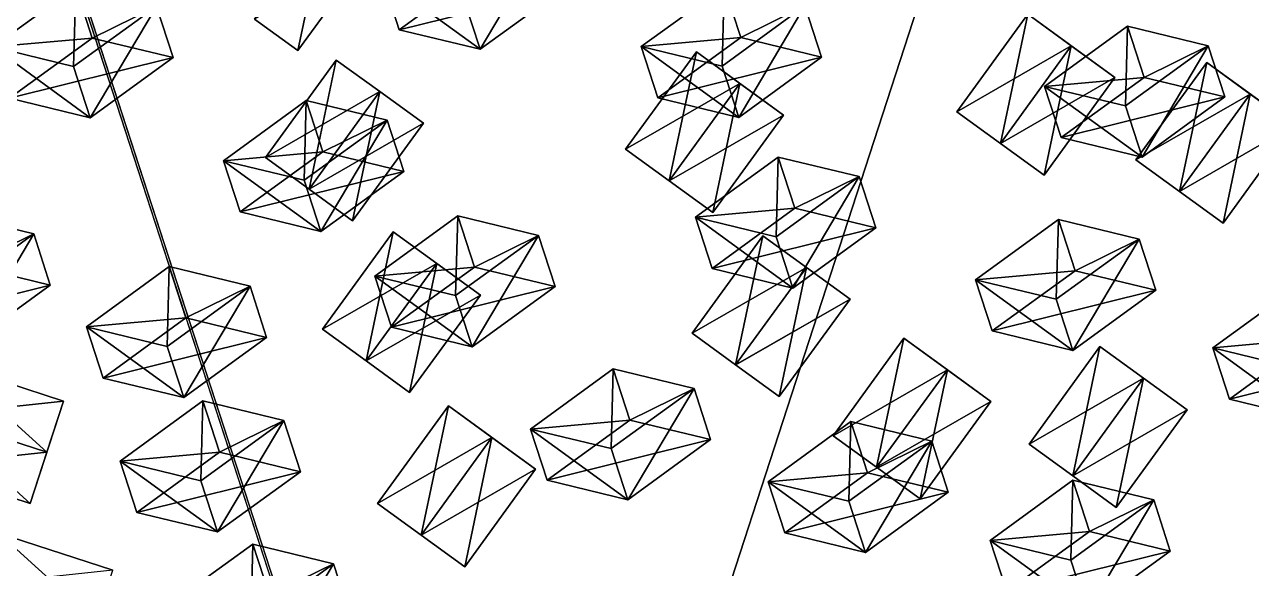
# Model space of a CAD drawing. Header units: metres. Extents: x -324 to 324, y -310 to 311.
# Drawn here: x 60.4 to 162.3, y -248.3 to -203.2 of the extents above; entities that cross this region are included whole.
import ezdxf

# ---------------------------------------------------------------- set-up
doc = ezdxf.new("R2010")
doc.units = ezdxf.units.M

msp = doc.modelspace()

# ---------------------------------------------------------------- linework, layer by layer
for p, q in [((61.75289, -190.36646, -1261.8992), (99.94637, -307.9328, -1061.904)), ((100.13975, -307.86996, -1061.9042), (61.935287, -190.30716, -1261.8993))]:
    msp.add_line(p, q)
for points in [[(-100.0555, -307.9384, -938.3003), (-161.85385, -117.712006, -1261.8993), (61.75289, -190.36646, -1261.8992), (61.75299, -190.36635, -1261.899)], [(161.85379, -117.71214, -738.10077), (-61.75302, -190.36641, -738.10077), (-99.94661, -307.93274, -938.09595), (-99.94651, -307.93265, -938.0958)], [(161.85379, -117.71214, -738.10077), (-99.94661, -307.93274, -938.09595), (100.05529, -307.93845, -1061.6997), (100.05539, -307.93835, -1061.6996)], [(161.85379, -117.71214, -738.10077), (100.05529, -307.93845, -1061.6997), (261.8568, -190.37567, -938.0959), (261.8569, -190.37556, -938.09576)], [(-100.0555, -307.9384, -938.3003), (61.75289, -190.36646, -1261.8992), (99.94637, -307.9328, -1061.904), (99.94647, -307.9327, -1061.9039)], [(261.94806, -190.3165, -938.3003), (100.13975, -307.86996, -1061.9042), (61.935287, -190.30716, -1261.8993), (61.935387, -190.30705, -1261.8992)], [(83.11196, -205.33813, -1228.9758), (79.493576, -202.70921, -1237.9199), (85.37143, -194.61905, -1237.9199), (85.37153, -194.61894, -1237.9198)], [(85.37143, -194.61905, -1237.9199), (88.989815, -197.24796, -1228.9758), (83.11196, -205.33813, -1228.9758), (83.11206, -205.33803, -1228.9757)], [(98.24188, -205.22661, -846.22864), (96.85995, -200.97346, -848.4649), (103.741776, -195.97322, -843.2077), (103.741875, -195.97311, -843.2076)], [(103.741776, -195.97322, -843.2077), (105.12371, -200.22636, -840.97144), (98.24188, -205.22661, -846.22864), (98.24198, -205.2265, -846.2285)], [(79.49402, -202.70953, -1226.7395), (83.11196, -205.33813, -1228.9758), (88.989815, -197.24796, -1228.9758), (88.989914, -197.24785, -1228.9757)], [(90.151634, -199.34853, -841.229), (91.53357, -203.60167, -838.99274), (98.4154, -198.60143, -833.73553), (98.4155, -198.60132, -833.7354)], [(105.12371, -200.22636, -840.97144), (98.4154, -198.60143, -833.73553), (91.53357, -203.60167, -838.99274), (91.53367, -203.60156, -838.9926)], [(98.24188, -205.22661, -846.22864), (91.53357, -203.60167, -838.99274), (90.151634, -199.34853, -841.229), (90.15173, -199.34842, -841.2289)], [(90.151634, -199.34853, -841.229), (96.85995, -200.97346, -848.4649), (98.24188, -205.22661, -846.22864), (98.24198, -205.2265, -846.2285)], [(64.48203, -206.6591, -839.27014), (57.77372, -205.03416, -832.03424), (64.65555, -200.03392, -826.77704), (64.65565, -200.03381, -826.7769)], [(66.03748, -204.28706, -824.5408), (64.65555, -200.03392, -826.77704), (57.77372, -205.03416, -832.03424), (57.77382, -205.03406, -832.0341)], [(64.65555, -200.03392, -826.77704), (71.36386, -201.65886, -834.01294), (64.48203, -206.6591, -839.27014), (64.48213, -206.659, -839.27)], [(71.36386, -201.65886, -834.01294), (64.65555, -200.03392, -826.77704), (66.03748, -204.28706, -824.5408), (66.03758, -204.28696, -824.54065)], [(91.53357, -203.60167, -838.99274), (98.24188, -205.22661, -846.22864), (105.12371, -200.22636, -840.97144), (105.12381, -200.22626, -840.9713)], [(118.33707, -206.62216, -872.48004), (111.62875, -204.99722, -865.24414), (118.51058, -199.99698, -859.98694), (118.51068, -199.99687, -859.9868)], [(119.89252, -204.25012, -857.7507), (118.51058, -199.99698, -859.98694), (111.62875, -204.99722, -865.24414), (111.62885, -204.99712, -865.244)], [(118.51058, -199.99698, -859.98694), (125.218895, -201.62192, -867.22284), (118.33707, -206.62216, -872.48004), (118.337166, -206.62206, -872.4799)], [(125.218895, -201.62192, -867.22284), (118.51058, -199.99698, -859.98694), (119.89252, -204.25012, -857.7507), (119.89262, -204.25002, -857.75055)], [(65.86397, -210.91225, -837.0339), (64.48203, -206.6591, -839.27014), (71.36386, -201.65886, -834.01294), (71.36396, -201.65875, -834.0128)], [(71.36386, -201.65886, -834.01294), (72.7458, -205.912, -831.7767), (65.86397, -210.91225, -837.0339), (65.86407, -210.91214, -837.03375)], [(66.03748, -204.28706, -824.5408), (72.7458, -205.912, -831.7767), (71.36386, -201.65886, -834.01294), (71.36396, -201.65875, -834.0128)], [(119.719, -210.8753, -870.2438), (118.33707, -206.62216, -872.48004), (125.218895, -201.62192, -867.22284), (125.218994, -201.62181, -867.2227)], [(125.218895, -201.62192, -867.22284), (126.60083, -205.87506, -864.9866), (119.719, -210.8753, -870.2438), (119.7191, -210.8752, -870.24365)], [(119.89252, -204.25012, -857.7507), (126.60083, -205.87506, -864.9866), (125.218895, -201.62192, -867.22284), (125.218994, -201.62181, -867.2227)], [(79.493576, -202.70921, -1237.9199), (83.11196, -205.33813, -1228.9758), (79.49402, -202.70953, -1226.7395), (79.49412, -202.70943, -1226.7394)], [(141.45988, -213.03705, -1125.5289), (137.84193, -210.40846, -1123.2926), (143.71979, -202.31828, -1123.2926), (143.7199, -202.31818, -1123.2925)], [(147.33818, -204.9472, -1114.3485), (143.71979, -202.31828, -1123.2926), (137.84193, -210.40846, -1123.2926), (137.84204, -210.40836, -1123.2925)], [(143.71979, -202.31828, -1123.2926), (147.33774, -204.94688, -1125.5289), (141.45988, -213.03705, -1125.5289), (141.45999, -213.03694, -1125.5288)], [(150.95613, -207.57579, -1116.5848), (147.33774, -204.94688, -1125.5289), (143.71979, -202.31828, -1123.2926), (143.7199, -202.31818, -1123.2925)], [(143.71979, -202.31828, -1123.2926), (147.33818, -204.9472, -1114.3485), (150.95613, -207.57579, -1116.5848), (150.95624, -207.57568, -1116.5847)], [(151.83537, -209.92929, -899.4704), (145.12706, -208.30435, -892.2345), (152.0089, -203.30411, -886.9773), (152.009, -203.304, -886.9772)], [(153.39082, -207.55725, -884.741), (152.0089, -203.30411, -886.9773), (145.12706, -208.30435, -892.2345), (145.12717, -208.30424, -892.2344)], [(152.0089, -203.30411, -886.9773), (158.71721, -204.92905, -894.2132), (151.83537, -209.92929, -899.4704), (151.83548, -209.92918, -899.4703)], [(158.71721, -204.92905, -894.2132), (152.0089, -203.30411, -886.9773), (153.39082, -207.55725, -884.741), (153.39093, -207.55714, -884.7409)], [(57.77372, -205.03416, -832.03424), (59.15565, -209.28731, -829.798), (66.03748, -204.28706, -824.5408), (66.03758, -204.28696, -824.54065)], [(72.7458, -205.912, -831.7767), (66.03748, -204.28706, -824.5408), (59.15565, -209.28731, -829.798), (59.15575, -209.2872, -829.79785)], [(111.62875, -204.99722, -865.24414), (113.01069, -209.25037, -863.0079), (119.89252, -204.25012, -857.7507), (119.89262, -204.25002, -857.75055)], [(126.60083, -205.87506, -864.9866), (119.89252, -204.25012, -857.7507), (113.01069, -209.25037, -863.0079), (113.01079, -209.25026, -863.00775)], [(65.86397, -210.91225, -837.0339), (59.15565, -209.28731, -829.798), (57.77372, -205.03416, -832.03424), (57.77382, -205.03406, -832.0341)], [(57.77372, -205.03416, -832.03424), (64.48203, -206.6591, -839.27014), (65.86397, -210.91225, -837.0339), (65.86407, -210.91214, -837.03375)], [(113.942566, -216.15222, -1166.3857), (110.32462, -213.52364, -1164.1494), (116.20248, -205.43346, -1164.1494), (116.202576, -205.43335, -1164.1493)], [(119.82086, -208.06238, -1155.2053), (116.20248, -205.43346, -1164.1494), (110.32462, -213.52364, -1164.1494), (110.32472, -213.52353, -1164.1493)], [(119.719, -210.8753, -870.2438), (113.01069, -209.25037, -863.0079), (111.62875, -204.99722, -865.24414), (111.62885, -204.99712, -865.244)], [(111.62875, -204.99722, -865.24414), (118.33707, -206.62216, -872.48004), (119.719, -210.8753, -870.2438), (119.7191, -210.8752, -870.24365)], [(116.20248, -205.43346, -1164.1494), (119.82042, -208.06206, -1166.3857), (113.942566, -216.15222, -1166.3857), (113.942665, -216.15211, -1166.3856)], [(123.438805, -210.69096, -1157.4417), (119.82042, -208.06206, -1166.3857), (116.20248, -205.43346, -1164.1494), (116.202576, -205.43335, -1164.1493)], [(116.20248, -205.43346, -1164.1494), (119.82086, -208.06238, -1155.2053), (123.438805, -210.69096, -1157.4417), (123.4389, -210.69086, -1157.4415)], [(137.84193, -210.40846, -1123.2926), (141.46033, -213.03737, -1114.3485), (147.33818, -204.9472, -1114.3485), (147.33829, -204.9471, -1114.3484)], [(145.07828, -215.66597, -1116.5848), (141.45988, -213.03705, -1125.5289), (147.33774, -204.94688, -1125.5289), (147.33784, -204.94678, -1125.5288)], [(150.95613, -207.57579, -1116.5848), (147.33818, -204.9472, -1114.3485), (141.46033, -213.03737, -1114.3485), (141.46043, -213.03726, -1114.3484)], [(147.33774, -204.94688, -1125.5289), (150.95613, -207.57579, -1116.5848), (145.07828, -215.66597, -1116.5848), (145.07838, -215.66586, -1116.5847)], [(153.2173, -214.18243, -897.23413), (151.83537, -209.92929, -899.4704), (158.71721, -204.92905, -894.2132), (158.71732, -204.92894, -894.2131)], [(158.71721, -204.92905, -894.2132), (160.09914, -209.18219, -891.9769), (153.2173, -214.18243, -897.23413), (153.2174, -214.18233, -897.234)], [(153.39082, -207.55725, -884.741), (160.09914, -209.18219, -891.9769), (158.71721, -204.92905, -894.2132), (158.71732, -204.92894, -894.2131)], [(59.15565, -209.28731, -829.798), (65.86397, -210.91225, -837.0339), (72.7458, -205.912, -831.7767), (72.745895, -205.9119, -831.77655)], [(84.03755, -216.83238, -1213.9678), (80.41961, -214.2038, -1211.7314), (86.29746, -206.11362, -1211.7314), (86.29756, -206.11351, -1211.7313)], [(89.91585, -208.74254, -1202.7874), (86.29746, -206.11362, -1211.7314), (80.41961, -214.2038, -1211.7314), (80.41971, -214.20369, -1211.7313)], [(86.29746, -206.11362, -1211.7314), (89.915405, -208.74222, -1213.9678), (84.03755, -216.83238, -1213.9678), (84.03765, -216.83228, -1213.9677)], [(93.53379, -211.37112, -1205.0237), (89.915405, -208.74222, -1213.9678), (86.29746, -206.11362, -1211.7314), (86.29756, -206.11351, -1211.7313)], [(86.29746, -206.11362, -1211.7314), (89.91585, -208.74254, -1202.7874), (93.53379, -211.37112, -1205.0237), (93.53389, -211.37102, -1205.0236)], [(113.01069, -209.25037, -863.0079), (119.719, -210.8753, -870.2438), (126.60083, -205.87506, -864.9866), (126.60093, -205.87495, -864.98645)], [(156.32693, -217.02724, -1096.7863), (152.70898, -214.39865, -1094.5499), (158.58684, -206.30847, -1094.5499), (158.58694, -206.30836, -1094.5498)], [(162.20523, -208.9374, -1085.6058), (158.58684, -206.30847, -1094.5499), (152.70898, -214.39865, -1094.5499), (152.70909, -214.39854, -1094.5498)], [(158.58684, -206.30847, -1094.5499), (162.20479, -208.93707, -1096.7863), (156.32693, -217.02724, -1096.7863), (156.32704, -217.02713, -1096.7861)], [(165.82318, -211.56598, -1087.8422), (162.20479, -208.93707, -1096.7863), (158.58684, -206.30847, -1094.5499), (158.58694, -206.30836, -1094.5498)], [(158.58684, -206.30847, -1094.5499), (162.20523, -208.9374, -1085.6058), (165.82318, -211.56598, -1087.8422), (165.82329, -211.56587, -1087.842)], [(141.46033, -213.03737, -1114.3485), (145.07828, -215.66597, -1116.5848), (150.95613, -207.57579, -1116.5848), (150.95624, -207.57568, -1116.5847)], [(145.12706, -208.30435, -892.2345), (146.50899, -212.5575, -889.9982), (153.39082, -207.55725, -884.741), (153.39093, -207.55714, -884.7409)], [(160.09914, -209.18219, -891.9769), (153.39082, -207.55725, -884.741), (146.50899, -212.5575, -889.9982), (146.5091, -212.55739, -889.9981)], [(80.41961, -214.2038, -1211.7314), (84.037994, -216.8327, -1202.7874), (89.91585, -208.74254, -1202.7874), (89.91595, -208.74243, -1202.7872)], [(87.65594, -219.4613, -1205.0237), (84.03755, -216.83238, -1213.9678), (89.915405, -208.74222, -1213.9678), (89.915504, -208.74211, -1213.9677)], [(93.53379, -211.37112, -1205.0237), (89.91585, -208.74254, -1202.7874), (84.037994, -216.8327, -1202.7874), (84.03809, -216.8326, -1202.7872)], [(89.915405, -208.74222, -1213.9678), (93.53379, -211.37112, -1205.0237), (87.65594, -219.4613, -1205.0237), (87.65604, -219.4612, -1205.0236)], [(110.32462, -213.52364, -1164.1494), (113.94301, -216.15254, -1155.2053), (119.82086, -208.06238, -1155.2053), (119.82096, -208.06227, -1155.2052)], [(117.56095, -218.78114, -1157.4417), (113.942566, -216.15222, -1166.3857), (119.82042, -208.06206, -1166.3857), (119.82052, -208.06195, -1166.3856)], [(123.438805, -210.69096, -1157.4417), (119.82086, -208.06238, -1155.2053), (113.94301, -216.15254, -1155.2053), (113.94311, -216.15244, -1155.2052)], [(119.82042, -208.06206, -1166.3857), (123.438805, -210.69096, -1157.4417), (117.56095, -218.78114, -1157.4417), (117.56105, -218.78104, -1157.4415)], [(153.2173, -214.18243, -897.23413), (146.50899, -212.5575, -889.9982), (145.12706, -208.30435, -892.2345), (145.12717, -208.30424, -892.2344)], [(145.12706, -208.30435, -892.2345), (151.83537, -209.92929, -899.4704), (153.2173, -214.18243, -897.23413), (153.2174, -214.18233, -897.234)], [(83.634605, -216.10542, -869.0714), (76.92629, -214.48048, -861.8355), (83.80812, -209.48024, -856.5783), (83.80822, -209.48013, -856.5782)], [(85.190056, -213.73338, -854.34204), (83.80812, -209.48024, -856.5783), (76.92629, -214.48048, -861.8355), (76.92639, -214.48038, -861.8354)], [(83.80812, -209.48024, -856.5783), (90.51643, -211.10518, -863.8142), (83.634605, -216.10542, -869.0714), (83.634705, -216.10532, -869.0713)], [(90.51643, -211.10518, -863.8142), (83.80812, -209.48024, -856.5783), (85.190056, -213.73338, -854.34204), (85.190155, -213.73328, -854.3419)], [(146.50899, -212.5575, -889.9982), (153.2173, -214.18243, -897.23413), (160.09914, -209.18219, -891.9769), (160.09924, -209.18208, -891.9768)], [(152.70898, -214.39865, -1094.5499), (156.32738, -217.02756, -1085.6058), (162.20523, -208.9374, -1085.6058), (162.20534, -208.93729, -1085.6057)], [(159.94533, -219.65616, -1087.8422), (156.32693, -217.02724, -1096.7863), (162.20479, -208.93707, -1096.7863), (162.2049, -208.93697, -1096.7861)], [(165.82318, -211.56598, -1087.8422), (162.20523, -208.9374, -1085.6058), (156.32738, -217.02756, -1085.6058), (156.32748, -217.02745, -1085.6057)], [(162.20479, -208.93707, -1096.7863), (165.82318, -211.56598, -1087.8422), (159.94533, -219.65616, -1087.8422), (159.94543, -219.65605, -1087.842)], [(113.94301, -216.15254, -1155.2053), (117.56095, -218.78114, -1157.4417), (123.438805, -210.69096, -1157.4417), (123.4389, -210.69086, -1157.4415)], [(141.46033, -213.03737, -1114.3485), (137.84193, -210.40846, -1123.2926), (141.45988, -213.03705, -1125.5289), (141.45999, -213.03694, -1125.5288)], [(85.01654, -220.35857, -866.83514), (83.634605, -216.10542, -869.0714), (90.51643, -211.10518, -863.8142), (90.51653, -211.10507, -863.8141)], [(84.037994, -216.8327, -1202.7874), (87.65594, -219.4613, -1205.0237), (93.53379, -211.37112, -1205.0237), (93.53389, -211.37102, -1205.0236)], [(90.51643, -211.10518, -863.8142), (91.89837, -215.35832, -861.57794), (85.01654, -220.35857, -866.83514), (85.01664, -220.35846, -866.835)], [(85.190056, -213.73338, -854.34204), (91.89837, -215.35832, -861.57794), (90.51643, -211.10518, -863.8142), (90.51653, -211.10507, -863.8141)], [(156.32738, -217.02756, -1085.6058), (159.94533, -219.65616, -1087.8422), (165.82318, -211.56598, -1087.8422), (165.82329, -211.56587, -1087.842)], [(76.92629, -214.48048, -861.8355), (78.30823, -218.73363, -859.59924), (85.190056, -213.73338, -854.34204), (85.190155, -213.73328, -854.3419)], [(91.89837, -215.35832, -861.57794), (85.190056, -213.73338, -854.34204), (78.30823, -218.73363, -859.59924), (78.30833, -218.73352, -859.5991)], [(113.94301, -216.15254, -1155.2053), (110.32462, -213.52364, -1164.1494), (113.942566, -216.15222, -1166.3857), (113.942665, -216.15211, -1166.3856)], [(141.45988, -213.03705, -1125.5289), (145.07828, -215.66597, -1116.5848), (141.46033, -213.03737, -1114.3485), (141.46043, -213.03726, -1114.3484)], [(85.01654, -220.35857, -866.83514), (78.30823, -218.73363, -859.59924), (76.92629, -214.48048, -861.8355), (76.92639, -214.48038, -861.8354)], [(76.92629, -214.48048, -861.8355), (83.634605, -216.10542, -869.0714), (85.01654, -220.35857, -866.83514), (85.01664, -220.35846, -866.835)], [(84.037994, -216.8327, -1202.7874), (80.41961, -214.2038, -1211.7314), (84.03755, -216.83238, -1213.9678), (84.03765, -216.83228, -1213.9677)], [(122.83329, -220.79333, -902.21045), (116.12498, -219.1684, -894.97455), (123.006805, -214.16815, -889.71735), (123.006905, -214.16805, -889.7172)], [(124.38874, -218.4213, -887.4811), (123.006805, -214.16815, -889.71735), (116.12498, -219.1684, -894.97455), (116.12508, -219.16829, -894.9744)], [(123.006805, -214.16815, -889.71735), (129.71512, -215.79309, -896.95325), (122.83329, -220.79333, -902.21045), (122.83339, -220.79323, -902.2103)], [(129.71512, -215.79309, -896.95325), (123.006805, -214.16815, -889.71735), (124.38874, -218.4213, -887.4811), (124.38884, -218.42119, -887.48096)], [(156.32738, -217.02756, -1085.6058), (152.70898, -214.39865, -1094.5499), (156.32693, -217.02724, -1096.7863), (156.32704, -217.02713, -1096.7861)], [(78.30823, -218.73363, -859.59924), (85.01654, -220.35857, -866.83514), (91.89837, -215.35832, -861.57794), (91.89847, -215.35822, -861.5778)], [(124.215225, -225.04648, -899.9742), (122.83329, -220.79333, -902.21045), (129.71512, -215.79309, -896.95325), (129.71523, -215.79298, -896.9531)], [(129.71512, -215.79309, -896.95325), (131.09706, -220.04623, -894.717), (124.215225, -225.04648, -899.9742), (124.215324, -225.04637, -899.97406)], [(124.38874, -218.4213, -887.4811), (131.09706, -220.04623, -894.717), (129.71512, -215.79309, -896.95325), (129.71523, -215.79298, -896.9531)], [(84.03755, -216.83238, -1213.9678), (87.65594, -219.4613, -1205.0237), (84.037994, -216.8327, -1202.7874), (84.03809, -216.8326, -1202.7872)], [(113.942566, -216.15222, -1166.3857), (117.56095, -218.78114, -1157.4417), (113.94301, -216.15254, -1155.2053), (113.94311, -216.15244, -1155.2052)], [(156.32693, -217.02724, -1096.7863), (159.94533, -219.65616, -1087.8422), (156.32738, -217.02756, -1085.6058), (156.32748, -217.02745, -1085.6057)], [(54.46088, -218.92157, -856.3992), (61.169197, -220.54651, -863.6351), (54.287365, -225.54675, -868.8923), (54.287464, -225.54665, -868.89215)], [(61.169197, -220.54651, -863.6351), (54.46088, -218.92157, -856.3992), (55.842815, -223.17471, -854.1629), (55.842915, -223.1746, -854.1628)], [(96.21297, -225.6761, -895.04663), (89.504654, -224.05116, -887.8107), (96.38648, -219.05092, -882.5535), (96.38658, -219.05081, -882.5534)], [(97.76842, -223.30406, -880.31726), (96.38648, -219.05092, -882.5535), (89.504654, -224.05116, -887.8107), (89.50475, -224.05106, -887.8106)], [(96.38648, -219.05092, -882.5535), (103.094795, -220.67586, -889.7894), (96.21297, -225.6761, -895.04663), (96.213066, -225.676, -895.0465)], [(103.094795, -220.67586, -889.7894), (96.38648, -219.05092, -882.5535), (97.76842, -223.30406, -880.31726), (97.76852, -223.30396, -880.31714)], [(116.12498, -219.1684, -894.97455), (117.50691, -223.42154, -892.7383), (124.38874, -218.4213, -887.4811), (124.38884, -218.42119, -887.48096)], [(131.09706, -220.04623, -894.717), (124.38874, -218.4213, -887.4811), (117.50691, -223.42154, -892.7383), (117.50701, -223.42143, -892.73816)], [(124.215225, -225.04648, -899.9742), (117.50691, -223.42154, -892.7383), (116.12498, -219.1684, -894.97455), (116.12508, -219.16829, -894.9744)], [(116.12498, -219.1684, -894.97455), (122.83329, -220.79333, -902.21045), (124.215225, -225.04648, -899.9742), (124.215324, -225.04637, -899.97406)], [(117.50691, -223.42154, -892.7383), (124.215225, -225.04648, -899.9742), (131.09706, -220.04623, -894.717), (131.09717, -220.04613, -894.71686)], [(146.0956, -225.98172, -926.45325), (139.38728, -224.35678, -919.21735), (146.26912, -219.35654, -913.96014), (146.26923, -219.35643, -913.96)], [(147.65105, -223.60968, -911.7239), (146.26912, -219.35654, -913.96014), (139.38728, -224.35678, -919.21735), (139.38739, -224.35667, -919.2172)], [(146.26912, -219.35654, -913.96014), (152.97743, -220.98148, -921.19604), (146.0956, -225.98172, -926.45325), (146.0957, -225.98161, -926.4531)], [(152.97743, -220.98148, -921.19604), (146.26912, -219.35654, -913.96014), (147.65105, -223.60968, -911.7239), (147.65115, -223.60957, -911.72375)], [(55.6693, -229.7999, -866.656), (54.287365, -225.54675, -868.8923), (61.169197, -220.54651, -863.6351), (61.169296, -220.5464, -863.63495)], [(61.169197, -220.54651, -863.6351), (62.55113, -224.79965, -861.3988), (55.6693, -229.7999, -866.656), (55.6694, -229.79979, -866.6559)], [(55.842815, -223.17471, -854.1629), (62.55113, -224.79965, -861.3988), (61.169197, -220.54651, -863.6351), (61.169296, -220.5464, -863.63495)], [(88.76788, -231.09093, -1189.5549), (85.14994, -228.46234, -1187.3186), (91.027794, -220.37216, -1187.3186), (91.02789, -220.37206, -1187.3185)], [(94.64618, -223.00108, -1178.3745), (91.027794, -220.37216, -1187.3186), (85.14994, -228.46234, -1187.3186), (85.15004, -228.46223, -1187.3185)], [(91.027794, -220.37216, -1187.3186), (94.64574, -223.00076, -1189.5549), (88.76788, -231.09093, -1189.5549), (88.76798, -231.09082, -1189.5548)], [(98.26412, -225.62967, -1180.6108), (94.64574, -223.00076, -1189.5549), (91.027794, -220.37216, -1187.3186), (91.02789, -220.37206, -1187.3185)], [(91.027794, -220.37216, -1187.3186), (94.64618, -223.00108, -1178.3745), (98.26412, -225.62967, -1180.6108), (98.26422, -225.62956, -1180.6107)], [(97.5949, -229.92924, -892.81036), (96.21297, -225.6761, -895.04663), (103.094795, -220.67586, -889.7894), (103.094894, -220.67575, -889.7893)], [(103.094795, -220.67586, -889.7894), (104.47673, -224.929, -887.55316), (97.5949, -229.92924, -892.81036), (97.595, -229.92914, -892.81024)], [(97.76842, -223.30406, -880.31726), (104.47673, -224.929, -887.55316), (103.094795, -220.67586, -889.7894), (103.094894, -220.67575, -889.7893)], [(119.46726, -231.43352, -1139.4857), (115.84932, -228.80493, -1137.2494), (121.72717, -220.71475, -1137.2494), (121.72727, -220.71465, -1137.2493)], [(125.34556, -223.34367, -1128.3053), (121.72717, -220.71475, -1137.2494), (115.84932, -228.80493, -1137.2494), (115.84942, -228.80482, -1137.2493)], [(121.72717, -220.71475, -1137.2494), (125.345116, -223.34335, -1139.4857), (119.46726, -231.43352, -1139.4857), (119.46736, -231.43341, -1139.4856)], [(128.9635, -225.97226, -1130.5416), (125.345116, -223.34335, -1139.4857), (121.72717, -220.71475, -1137.2494), (121.72727, -220.71465, -1137.2493)], [(121.72717, -220.71475, -1137.2494), (125.34556, -223.34367, -1128.3053), (128.9635, -225.97226, -1130.5416), (128.96361, -225.97215, -1130.5415)], [(147.47752, -230.23486, -924.217), (146.0956, -225.98172, -926.45325), (152.97743, -220.98148, -921.19604), (152.97754, -220.98137, -921.1959)], [(152.97743, -220.98148, -921.19604), (154.35936, -225.23462, -918.9598), (147.47752, -230.23486, -924.217), (147.47763, -230.23476, -924.21686)], [(147.65105, -223.60968, -911.7239), (154.35936, -225.23462, -918.9598), (152.97743, -220.98148, -921.19604), (152.97754, -220.98137, -921.1959)], [(85.14994, -228.46234, -1187.3186), (88.768326, -231.09125, -1178.3745), (94.64618, -223.00108, -1178.3745), (94.64628, -223.00098, -1178.3744)], [(92.38627, -233.71985, -1180.6108), (88.76788, -231.09093, -1189.5549), (94.64574, -223.00076, -1189.5549), (94.645836, -223.00066, -1189.5548)], [(98.26412, -225.62967, -1180.6108), (94.64618, -223.00108, -1178.3745), (88.768326, -231.09125, -1178.3745), (88.768425, -231.09114, -1178.3744)], [(94.64574, -223.00076, -1189.5549), (98.26412, -225.62967, -1180.6108), (92.38627, -233.71985, -1180.6108), (92.38637, -233.71974, -1180.6107)], [(62.55113, -224.79965, -861.3988), (55.842815, -223.17471, -854.1629), (48.960983, -228.17496, -859.4201), (48.961082, -228.17485, -859.42)], [(72.252235, -229.89832, -888.27), (65.54392, -228.27338, -881.0341), (72.42575, -223.27313, -875.7769), (72.42585, -223.27303, -875.7768)], [(73.807686, -227.52628, -873.54065), (72.42575, -223.27313, -875.7769), (65.54392, -228.27338, -881.0341), (65.54402, -228.27327, -881.034)], [(72.42575, -223.27313, -875.7769), (79.13406, -224.89807, -883.0128), (72.252235, -229.89832, -888.27), (72.252335, -229.89821, -888.2699)], [(79.13406, -224.89807, -883.0128), (72.42575, -223.27313, -875.7769), (73.807686, -227.52628, -873.54065), (73.807785, -227.52617, -873.5405)], [(89.504654, -224.05116, -887.8107), (90.88659, -228.3043, -885.57446), (97.76842, -223.30406, -880.31726), (97.76852, -223.30396, -880.31714)], [(97.5949, -229.92924, -892.81036), (90.88659, -228.3043, -885.57446), (89.504654, -224.05116, -887.8107), (89.50475, -224.05106, -887.8106)], [(89.504654, -224.05116, -887.8107), (96.21297, -225.6761, -895.04663), (97.5949, -229.92924, -892.81036), (97.595, -229.92914, -892.81024)], [(104.47673, -224.929, -887.55316), (97.76842, -223.30406, -880.31726), (90.88659, -228.3043, -885.57446), (90.88669, -228.3042, -885.57434)], [(115.84932, -228.80493, -1137.2494), (119.467705, -231.43384, -1128.3053), (125.34556, -223.34367, -1128.3053), (125.34566, -223.34357, -1128.3052)], [(123.08565, -234.06244, -1130.5416), (119.46726, -231.43352, -1139.4857), (125.345116, -223.34335, -1139.4857), (125.345215, -223.34325, -1139.4856)], [(128.9635, -225.97226, -1130.5416), (125.34556, -223.34367, -1128.3053), (119.467705, -231.43384, -1128.3053), (119.467804, -231.43373, -1128.3052)], [(125.345116, -223.34335, -1139.4857), (128.9635, -225.97226, -1130.5416), (123.08565, -234.06244, -1130.5416), (123.08575, -234.06233, -1130.5415)], [(139.38728, -224.35678, -919.21735), (140.76921, -228.60992, -916.9811), (147.65105, -223.60968, -911.7239), (147.65115, -223.60957, -911.72375)], [(154.35936, -225.23462, -918.9598), (147.65105, -223.60968, -911.7239), (140.76921, -228.60992, -916.9811), (140.76932, -228.60982, -916.98096)], [(48.960983, -228.17496, -859.4201), (55.6693, -229.7999, -866.656), (62.55113, -224.79965, -861.3988), (62.551228, -224.79955, -861.3987)], [(73.63417, -234.15146, -886.03375), (72.252235, -229.89832, -888.27), (79.13406, -224.89807, -883.0128), (79.13416, -224.89796, -883.0127)], [(79.13406, -224.89807, -883.0128), (80.516, -229.15121, -880.77655), (73.63417, -234.15146, -886.03375), (73.63427, -234.15135, -886.0336)], [(73.807686, -227.52628, -873.54065), (80.516, -229.15121, -880.77655), (79.13406, -224.89807, -883.0128), (79.13416, -224.89796, -883.0127)], [(90.88659, -228.3043, -885.57446), (97.5949, -229.92924, -892.81036), (104.47673, -224.929, -887.55316), (104.47683, -224.9289, -887.55304)], [(147.47752, -230.23486, -924.217), (140.76921, -228.60992, -916.9811), (139.38728, -224.35678, -919.21735), (139.38739, -224.35667, -919.2172)], [(139.38728, -224.35678, -919.21735), (146.0956, -225.98172, -926.45325), (147.47752, -230.23486, -924.217), (147.47763, -230.23476, -924.21686)], [(165.79918, -231.64719, -949.4043), (159.09087, -230.02225, -942.1684), (165.9727, -225.022, -936.9112), (165.97281, -225.0219, -936.9111)], [(167.35463, -229.27515, -934.6749), (165.9727, -225.022, -936.9112), (159.09087, -230.02225, -942.1684), (159.09097, -230.02214, -942.1683)], [(88.768326, -231.09125, -1178.3745), (92.38627, -233.71985, -1180.6108), (98.26412, -225.62967, -1180.6108), (98.26422, -225.62956, -1180.6107)], [(119.467705, -231.43384, -1128.3053), (123.08565, -234.06244, -1130.5416), (128.9635, -225.97226, -1130.5416), (128.96361, -225.97215, -1130.5415)], [(140.76921, -228.60992, -916.9811), (147.47752, -230.23486, -924.217), (154.35936, -225.23462, -918.9598), (154.35947, -225.23451, -918.95966)], [(65.54392, -228.27338, -881.0341), (66.92586, -232.52652, -878.79785), (73.807686, -227.52628, -873.54065), (73.807785, -227.52617, -873.5405)], [(80.516, -229.15121, -880.77655), (73.807686, -227.52628, -873.54065), (66.92586, -232.52652, -878.79785), (66.92596, -232.52641, -878.7977)], [(73.63417, -234.15146, -886.03375), (66.92586, -232.52652, -878.79785), (65.54392, -228.27338, -881.0341), (65.54402, -228.27327, -881.034)], [(65.54392, -228.27338, -881.0341), (72.252235, -229.89832, -888.27), (73.63417, -234.15146, -886.03375), (73.63427, -234.15135, -886.0336)], [(66.92586, -232.52652, -878.79785), (73.63417, -234.15146, -886.03375), (80.516, -229.15121, -880.77655), (80.5161, -229.15111, -880.7764)], [(88.768326, -231.09125, -1178.3745), (85.14994, -228.46234, -1187.3186), (88.76788, -231.09093, -1189.5549), (88.76798, -231.09082, -1189.5548)], [(119.467705, -231.43384, -1128.3053), (115.84932, -228.80493, -1137.2494), (119.46726, -231.43352, -1139.4857), (119.46736, -231.43341, -1139.4856)], [(131.16985, -239.93596, -1110.5588), (127.5519, -237.30737, -1108.3225), (133.42975, -229.2172, -1108.3225), (133.42986, -229.21709, -1108.3224)], [(137.04814, -231.84612, -1099.3784), (133.42975, -229.2172, -1108.3225), (127.5519, -237.30737, -1108.3225), (127.552, -237.30727, -1108.3224)], [(133.42975, -229.2172, -1108.3225), (137.0477, -231.8458, -1110.5588), (131.16985, -239.93596, -1110.5588), (131.16995, -239.93585, -1110.5587)], [(140.66609, -234.4747, -1101.6147), (137.0477, -231.8458, -1110.5588), (133.42975, -229.2172, -1108.3225), (133.42986, -229.21709, -1108.3224)], [(133.42975, -229.2172, -1108.3225), (137.04814, -231.84612, -1099.3784), (140.66609, -234.4747, -1101.6147), (140.6662, -234.4746, -1101.6146)], [(147.46175, -240.63264, -1083.3823), (143.8438, -238.00406, -1081.146), (149.72165, -229.91388, -1081.146), (149.72176, -229.91377, -1081.1459)], [(153.34004, -232.5428, -1072.2019), (149.72165, -229.91388, -1081.146), (143.8438, -238.00406, -1081.146), (143.8439, -238.00395, -1081.1459)], [(149.72165, -229.91388, -1081.146), (153.3396, -232.54248, -1083.3823), (147.46175, -240.63264, -1083.3823), (147.46185, -240.63254, -1083.3822)], [(156.958, -235.17139, -1074.4382), (153.3396, -232.54248, -1083.3823), (149.72165, -229.91388, -1081.146), (149.72176, -229.91377, -1081.1459)], [(149.72165, -229.91388, -1081.146), (153.34004, -232.5428, -1072.2019), (156.958, -235.17139, -1074.4382), (156.9581, -235.17128, -1074.4381)], [(159.09087, -230.02225, -942.1684), (160.4728, -234.27539, -939.9321), (167.35463, -229.27515, -934.6749), (167.35474, -229.27504, -934.6748)], [(167.1811, -235.90033, -947.168), (160.4728, -234.27539, -939.9321), (159.09087, -230.02225, -942.1684), (159.09097, -230.02214, -942.1683)], [(159.09087, -230.02225, -942.1684), (165.79918, -231.64719, -949.4043), (167.1811, -235.90033, -947.168), (167.18121, -235.90022, -947.1679)], [(174.06294, -230.90009, -941.9108), (167.35463, -229.27515, -934.6749), (160.4728, -234.27539, -939.9321), (160.4729, -234.27528, -939.932)], [(88.76788, -231.09093, -1189.5549), (92.38627, -233.71985, -1180.6108), (88.768326, -231.09125, -1178.3745), (88.768425, -231.09114, -1178.3744)], [(160.4728, -234.27539, -939.9321), (167.1811, -235.90033, -947.168), (174.06294, -230.90009, -941.9108), (174.06305, -230.89998, -941.9107)], [(54.138393, -231.34222, -1187.0883), (52.756287, -235.59589, -1178.1442), (62.26685, -238.68607, -1178.1442), (62.26695, -238.68596, -1178.144)], [(52.75646, -235.59537, -1189.3246), (54.138393, -231.34222, -1187.0883), (63.648956, -234.4324, -1187.0883), (63.649055, -234.4323, -1187.0881)], [(62.26685, -238.68607, -1178.1442), (63.648956, -234.4324, -1187.0883), (54.138393, -231.34222, -1187.0883), (54.138493, -231.34212, -1187.0881)], [(109.126366, -238.38385, -927.1952), (102.41805, -236.75891, -919.9593), (109.29988, -231.75867, -914.7021), (109.29998, -231.75856, -914.70197)], [(110.681816, -236.01181, -912.4658), (109.29988, -231.75867, -914.7021), (102.41805, -236.75891, -919.9593), (102.41815, -236.7588, -919.95917)], [(109.29988, -231.75867, -914.7021), (116.008194, -233.3836, -921.938), (109.126366, -238.38385, -927.1952), (109.126465, -238.38374, -927.19507)], [(116.008194, -233.3836, -921.938), (109.29988, -231.75867, -914.7021), (110.681816, -236.01181, -912.4658), (110.681915, -236.0117, -912.4657)], [(119.46726, -231.43352, -1139.4857), (123.08565, -234.06244, -1130.5416), (119.467705, -231.43384, -1128.3053), (119.467804, -231.43373, -1128.3052)], [(127.5519, -237.30737, -1108.3225), (131.17029, -239.93628, -1099.3784), (137.04814, -231.84612, -1099.3784), (137.04825, -231.84601, -1099.3783)], [(134.78824, -242.56488, -1101.6147), (131.16985, -239.93596, -1110.5588), (137.0477, -231.8458, -1110.5588), (137.0478, -231.84569, -1110.5587)], [(140.66609, -234.4747, -1101.6147), (137.04814, -231.84612, -1099.3784), (131.17029, -239.93628, -1099.3784), (131.1704, -239.93617, -1099.3783)], [(137.0477, -231.8458, -1110.5588), (140.66609, -234.4747, -1101.6147), (134.78824, -242.56488, -1101.6147), (134.78835, -242.56477, -1101.6146)], [(143.8438, -238.00406, -1081.146), (147.46219, -240.63297, -1072.2019), (153.34004, -232.5428, -1072.2019), (153.34015, -232.5427, -1072.2018)], [(151.08014, -243.26157, -1074.4382), (147.46175, -240.63264, -1083.3823), (153.3396, -232.54248, -1083.3823), (153.3397, -232.54237, -1083.3822)], [(156.958, -235.17139, -1074.4382), (153.34004, -232.5428, -1072.2019), (147.46219, -240.63297, -1072.2019), (147.4623, -240.63286, -1072.2018)], [(153.3396, -232.54248, -1083.3823), (156.958, -235.17139, -1074.4382), (151.08014, -243.26157, -1074.4382), (151.08025, -243.26146, -1074.4381)], [(110.5083, -242.637, -924.9589), (109.126366, -238.38385, -927.1952), (116.008194, -233.3836, -921.938), (116.00829, -233.3835, -921.93787)], [(116.008194, -233.3836, -921.938), (117.39013, -237.63675, -919.7017), (110.5083, -242.637, -924.9589), (110.5084, -242.63689, -924.9588)], [(110.681816, -236.01181, -912.4658), (117.39013, -237.63675, -919.7017), (116.008194, -233.3836, -921.938), (116.00829, -233.3835, -921.93787)], [(63.648956, -234.4324, -1187.0883), (62.26702, -238.68555, -1189.3246), (52.75646, -235.59537, -1189.3246), (52.756557, -235.59526, -1189.3245)], [(60.884914, -242.93921, -1180.3805), (62.26702, -238.68555, -1189.3246), (63.648956, -234.4324, -1187.0883), (63.649055, -234.4323, -1187.0881)], [(63.648956, -234.4324, -1187.0883), (62.26685, -238.68607, -1178.1442), (60.884914, -242.93921, -1180.3805), (60.885014, -242.9391, -1180.3804)], [(75.054436, -241.0496, -911.2101), (68.34612, -239.42467, -903.9742), (75.22795, -234.42442, -898.717), (75.22805, -234.42432, -898.71686)], [(76.609886, -238.67757, -896.4807), (75.22795, -234.42442, -898.717), (68.34612, -239.42467, -903.9742), (68.34622, -239.42456, -903.97406)], [(75.22795, -234.42442, -898.717), (81.936264, -236.04936, -905.9529), (75.054436, -241.0496, -911.2101), (75.054535, -241.0495, -911.20996)], [(81.936264, -236.04936, -905.9529), (75.22795, -234.42442, -898.717), (76.609886, -238.67757, -896.4807), (76.609985, -238.67746, -896.4806)], [(93.34685, -245.55783, -1165.1421), (89.728905, -242.92924, -1162.9058), (95.60676, -234.83907, -1162.9058), (95.60686, -234.83896, -1162.9056)], [(99.22514, -237.46799, -1153.9617), (95.60676, -234.83907, -1162.9058), (89.728905, -242.92924, -1162.9058), (89.729004, -242.92914, -1162.9056)], [(95.60676, -234.83907, -1162.9058), (99.2247, -237.46767, -1165.1421), (93.34685, -245.55783, -1165.1421), (93.34695, -245.55772, -1165.142)], [(102.84309, -240.09657, -1156.198), (99.2247, -237.46767, -1165.1421), (95.60676, -234.83907, -1162.9058), (95.60686, -234.83896, -1162.9056)], [(95.60676, -234.83907, -1162.9058), (99.22514, -237.46799, -1153.9617), (102.84309, -240.09657, -1156.198), (102.843185, -240.09647, -1156.1979)], [(131.17029, -239.93628, -1099.3784), (134.78824, -242.56488, -1101.6147), (140.66609, -234.4747, -1101.6147), (140.6662, -234.4746, -1101.6146)], [(147.46219, -240.63297, -1072.2019), (151.08014, -243.26157, -1074.4382), (156.958, -235.17139, -1074.4382), (156.9581, -235.17128, -1074.4381)], [(51.37435, -239.84903, -1180.3805), (52.75646, -235.59537, -1189.3246), (62.26702, -238.68555, -1189.3246), (62.26712, -238.68544, -1189.3245)], [(52.756287, -235.59589, -1178.1442), (51.37435, -239.84903, -1180.3805), (60.884914, -242.93921, -1180.3805), (60.885014, -242.9391, -1180.3804)], [(60.884914, -242.93921, -1180.3805), (62.26685, -238.68607, -1178.1442), (52.756287, -235.59589, -1178.1442), (52.756386, -235.59578, -1178.144)], [(76.43637, -245.30275, -908.9738), (75.054436, -241.0496, -911.2101), (81.936264, -236.04936, -905.9529), (81.93636, -236.04926, -905.95276)], [(81.936264, -236.04936, -905.9529), (83.3182, -240.3025, -903.7166), (76.43637, -245.30275, -908.9738), (76.43647, -245.30264, -908.9737)], [(76.609886, -238.67757, -896.4807), (83.3182, -240.3025, -903.7166), (81.936264, -236.04936, -905.9529), (81.93636, -236.04926, -905.95276)], [(102.41805, -236.75891, -919.9593), (103.79999, -241.01205, -917.723), (110.681816, -236.01181, -912.4658), (110.681915, -236.0117, -912.4657)], [(117.39013, -237.63675, -919.7017), (110.681816, -236.01181, -912.4658), (103.79999, -241.01205, -917.723), (103.80009, -241.01195, -917.7229)], [(128.8639, -242.75278, -947.70135), (122.155594, -241.12784, -940.46545), (129.03743, -236.1276, -935.20825), (129.03754, -236.12749, -935.2081)], [(130.41936, -240.38074, -932.972), (129.03743, -236.1276, -935.20825), (122.155594, -241.12784, -940.46545), (122.15569, -241.12773, -940.46533)], [(129.03743, -236.1276, -935.20825), (135.74574, -237.75253, -942.44415), (128.8639, -242.75278, -947.70135), (128.86401, -242.75267, -947.70123)], [(135.74574, -237.75253, -942.44415), (129.03743, -236.1276, -935.20825), (130.41936, -240.38074, -932.972), (130.41946, -240.38063, -932.97186)], [(110.5083, -242.637, -924.9589), (103.79999, -241.01205, -917.723), (102.41805, -236.75891, -919.9593), (102.41815, -236.7588, -919.95917)], [(102.41805, -236.75891, -919.9593), (109.126366, -238.38385, -927.1952), (110.5083, -242.637, -924.9589), (110.5084, -242.63689, -924.9588)], [(131.17029, -239.93628, -1099.3784), (127.5519, -237.30737, -1108.3225), (131.16985, -239.93596, -1110.5588), (131.16995, -239.93585, -1110.5587)], [(89.728905, -242.92924, -1162.9058), (93.34729, -245.55815, -1153.9617), (99.22514, -237.46799, -1153.9617), (99.22524, -237.46788, -1153.9615)], [(96.96523, -248.18675, -1156.198), (93.34685, -245.55783, -1165.1421), (99.2247, -237.46767, -1165.1421), (99.2248, -237.46756, -1165.142)], [(102.84309, -240.09657, -1156.198), (99.22514, -237.46799, -1153.9617), (93.34729, -245.55815, -1153.9617), (93.34739, -245.55804, -1153.9615)], [(99.2247, -237.46767, -1165.1421), (102.84309, -240.09657, -1156.198), (96.96523, -248.18675, -1156.198), (96.96533, -248.18665, -1156.1979)], [(103.79999, -241.01205, -917.723), (110.5083, -242.637, -924.9589), (117.39013, -237.63675, -919.7017), (117.39023, -237.63664, -919.7016)], [(130.24583, -247.00592, -945.4651), (128.8639, -242.75278, -947.70135), (135.74574, -237.75253, -942.44415), (135.74585, -237.75243, -942.44403)], [(135.74574, -237.75253, -942.44415), (137.12767, -242.00568, -940.2079), (130.24583, -247.00592, -945.4651), (130.24594, -247.00581, -945.46497)], [(130.41936, -240.38074, -932.972), (137.12767, -242.00568, -940.2079), (135.74574, -237.75253, -942.44415), (135.74585, -237.75243, -942.44403)], [(147.46219, -240.63297, -1072.2019), (143.8438, -238.00406, -1081.146), (147.46175, -240.63264, -1083.3823), (147.46185, -240.63254, -1083.3822)], [(62.26702, -238.68555, -1189.3246), (60.884914, -242.93921, -1180.3805), (51.37435, -239.84903, -1180.3805), (51.37445, -239.84892, -1180.3804)], [(68.34612, -239.42467, -903.9742), (69.72806, -243.67781, -901.7379), (76.609886, -238.67757, -896.4807), (76.609985, -238.67746, -896.4806)], [(76.43637, -245.30275, -908.9738), (69.72806, -243.67781, -901.7379), (68.34612, -239.42467, -903.9742), (68.34622, -239.42456, -903.97406)], [(68.34612, -239.42467, -903.9742), (75.054436, -241.0496, -911.2101), (76.43637, -245.30275, -908.9738), (76.43647, -245.30264, -908.9737)], [(83.3182, -240.3025, -903.7166), (76.609886, -238.67757, -896.4807), (69.72806, -243.67781, -901.7379), (69.72816, -243.6777, -901.7378)], [(69.72806, -243.67781, -901.7379), (76.43637, -245.30275, -908.9738), (83.3182, -240.3025, -903.7166), (83.3183, -240.3024, -903.7165)], [(93.34729, -245.55815, -1153.9617), (96.96523, -248.18675, -1156.198), (102.84309, -240.09657, -1156.198), (102.843185, -240.09647, -1156.1979)], [(122.155594, -241.12784, -940.46545), (123.53753, -245.38098, -938.2292), (130.41936, -240.38074, -932.972), (130.41946, -240.38063, -932.97186)], [(137.12767, -242.00568, -940.2079), (130.41936, -240.38074, -932.972), (123.53753, -245.38098, -938.2292), (123.53763, -245.38087, -938.22906)], [(131.16985, -239.93596, -1110.5588), (134.78824, -242.56488, -1101.6147), (131.17029, -239.93628, -1099.3784), (131.1704, -239.93617, -1099.3783)], [(130.24583, -247.00592, -945.4651), (123.53753, -245.38098, -938.2292), (122.155594, -241.12784, -940.46545), (122.15569, -241.12773, -940.46533)], [(122.155594, -241.12784, -940.46545), (128.8639, -242.75278, -947.70135), (130.24583, -247.00592, -945.4651), (130.24594, -247.00581, -945.46497)], [(147.30173, -247.63094, -968.37286), (140.59341, -246.006, -961.13696), (147.47525, -241.00575, -955.87976), (147.47536, -241.00565, -955.87964)], [(148.85718, -245.2589, -953.6435), (147.47525, -241.00575, -955.87976), (140.59341, -246.006, -961.13696), (140.59352, -246.00589, -961.13684)], [(147.47525, -241.00575, -955.87976), (154.18356, -242.63069, -963.11566), (147.30173, -247.63094, -968.37286), (147.30183, -247.63083, -968.37274)], [(147.46175, -240.63264, -1083.3823), (151.08014, -243.26157, -1074.4382), (147.46219, -240.63297, -1072.2019), (147.4623, -240.63286, -1072.2018)], [(154.18356, -242.63069, -963.11566), (147.47525, -241.00575, -955.87976), (148.85718, -245.2589, -953.6435), (148.85728, -245.25879, -953.6434)], [(123.53753, -245.38098, -938.2292), (130.24583, -247.00592, -945.4651), (137.12767, -242.00568, -940.2079), (137.12778, -242.00557, -940.20776)], [(93.34729, -245.55815, -1153.9617), (89.728905, -242.92924, -1162.9058), (93.34685, -245.55783, -1165.1421), (93.34695, -245.55772, -1165.142)], [(148.68365, -251.88408, -966.1366), (147.30173, -247.63094, -968.37286), (154.18356, -242.63069, -963.11566), (154.18367, -242.63058, -963.11554)], [(154.18356, -242.63069, -963.11566), (155.56549, -246.88383, -960.8794), (148.68365, -251.88408, -966.1366), (148.68376, -251.88397, -966.1365)], [(148.85718, -245.2589, -953.6435), (155.56549, -246.88383, -960.8794), (154.18356, -242.63069, -963.11566), (154.18367, -242.63058, -963.11554)], [(58.238247, -245.38939, -1162.9058), (56.85614, -249.64305, -1153.9617), (66.36671, -252.73323, -1153.9617), (66.366806, -252.73312, -1153.9615)], [(56.85631, -249.64253, -1165.1421), (58.238247, -245.38939, -1162.9058), (67.74881, -248.47957, -1162.9058), (67.74891, -248.47946, -1162.9056)], [(66.36671, -252.73323, -1153.9617), (67.74881, -248.47957, -1162.9058), (58.238247, -245.38939, -1162.9058), (58.238346, -245.38928, -1162.9056)], [(93.34685, -245.55783, -1165.1421), (96.96523, -248.18675, -1156.198), (93.34729, -245.55815, -1153.9617), (93.34739, -245.55804, -1153.9615)], [(140.59341, -246.006, -961.13696), (141.97534, -250.25914, -958.9007), (148.85718, -245.2589, -953.6435), (148.85728, -245.25879, -953.6434)], [(155.56549, -246.88383, -960.8794), (148.85718, -245.2589, -953.6435), (141.97534, -250.25914, -958.9007), (141.97545, -250.25903, -958.9006)], [(79.19327, -252.93669, -936.37555), (72.484955, -251.31175, -929.13965), (79.36678, -246.31151, -923.88245), (79.36688, -246.3114, -923.8823)], [(80.74872, -250.56465, -921.6462), (79.36678, -246.31151, -923.88245), (72.484955, -251.31175, -929.13965), (72.485054, -251.31165, -929.1395)], [(79.36678, -246.31151, -923.88245), (86.075096, -247.93645, -931.11835), (79.19327, -252.93669, -936.37555), (79.19337, -252.93658, -936.3754)], [(86.075096, -247.93645, -931.11835), (79.36678, -246.31151, -923.88245), (80.74872, -250.56465, -921.6462), (80.74882, -250.56454, -921.64606)], [(148.68365, -251.88408, -966.1366), (141.97534, -250.25914, -958.9007), (140.59341, -246.006, -961.13696), (140.59352, -246.00589, -961.13684)], [(140.59341, -246.006, -961.13696), (147.30173, -247.63094, -968.37286), (148.68365, -251.88408, -966.1366), (148.68376, -251.88397, -966.1365)], [(141.97534, -250.25914, -958.9007), (148.68365, -251.88408, -966.1366), (155.56549, -246.88383, -960.8794), (155.5656, -246.88373, -960.8793)], [(80.5752, -257.18985, -934.1393), (79.19327, -252.93669, -936.37555), (86.075096, -247.93645, -931.11835), (86.075195, -247.93634, -931.1182)], [(86.075096, -247.93645, -931.11835), (87.45703, -252.18959, -928.8821), (80.5752, -257.18985, -934.1393), (80.5753, -257.18976, -934.13916)], [(80.74872, -250.56465, -921.6462), (87.45703, -252.18959, -928.8821), (86.075096, -247.93645, -931.11835), (86.075195, -247.93634, -931.1182)]]:
    msp.add_3dface(points)

doc.saveas('drawing.dxf')
